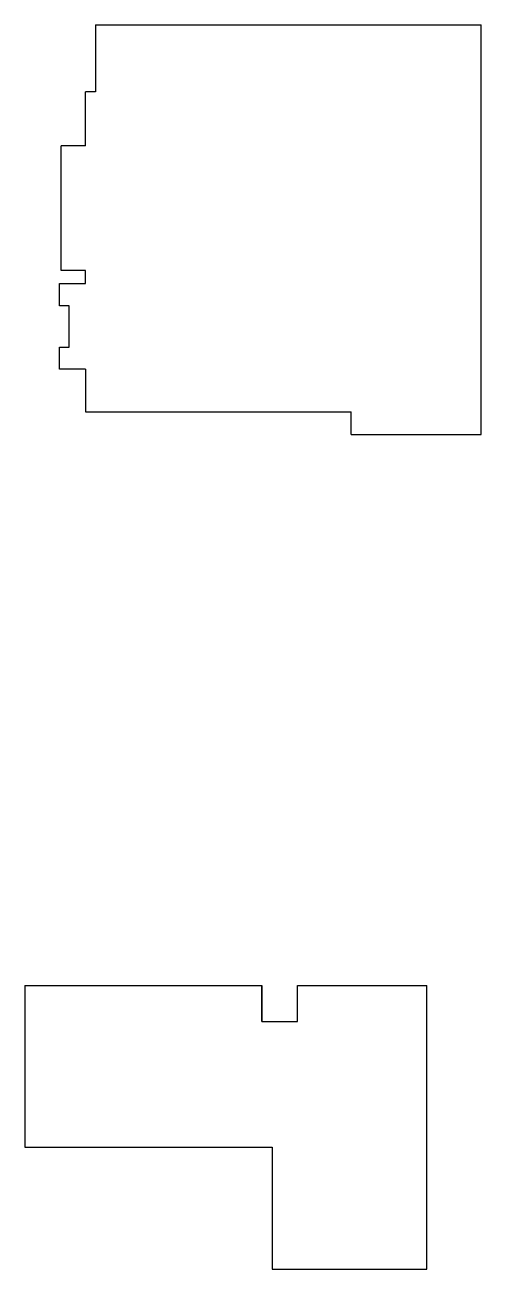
# Model space of a CAD drawing. Header units: inches. Extents: x -343 to 13887, y -13069 to -746.
# Drawn here: x 11072 to 11631, y -12582 to -11057 of the extents above; entities that cross this region are included whole.
import ezdxf

# ---------------------------------------------------------------- set-up
doc = ezdxf.new("R2010")
doc.units = ezdxf.units.IN
doc.header["$LTSCALE"] = 17
doc.header["$MEASUREMENT"] = 0
for name, color, linetype, lineweight in [('25 BOT BAR', 12, 'Continuous', 25), ('DOOR & WIN', 1, 'Continuous', 25), ('OUTLINE', 1, 'Continuous', 25)]:
    doc.layers.add(name, color=color, linetype=linetype, lineweight=lineweight)

msp = doc.modelspace()

# ---------------------------------------------------------------- linework, layer by layer
at = {"layer": '25 BOT BAR'}
for p, q in [((11158.5, -11057.5), (11158.5, -11139.5)), ((11158.5, -11057.5), (11631, -11057.5)), ((11146.5, -11205.5), (11146.5, -11139.5)), ((11158.5, -11139.5), (11146.5, -11139.5)), ((11146.5, -11374.5), (11146.5, -11358.5)), ((11114.5, -11401.5), (11114.5, -11374.5)), ((11114.5, -11374.5), (11146.5, -11374.5)), ((11126.5, -11401.5), (11114.5, -11401.5)), ((11126.5, -11452.5), (11126.5, -11401.5)), ((11114.5, -11479.5), (11114.5, -11452.5)), ((11114.5, -11452.5), (11126.5, -11452.5)), ((11146.5, -11479.5), (11114.5, -11479.5)), ((11146.5, -11479.5), (11146.5, -11531.5)), ((11472, -11559.5), (11472, -11531.5)), ((11072.2, -12234.5), (11072.2, -12432.5)), ((11072.2, -12234.5), (11362.2, -12234.5)), ((11406.2, -12234.5), (11564.6, -12234.5)), ((11072.2, -12432.5), (11375.2, -12432.5)), ((11375.2, -12432.5), (11375.2, -12582)), ((11375.2, -12582), (11564.6, -12582))]:
    msp.add_line(p, q, dxfattribs=at)
msp.add_lwpolyline([(11362.2, -12234.5), (11362.2, -12278.5), (11406.2, -12278.5), (11406.2, -12234.5)], dxfattribs=at)
at = {"layer": 'DOOR & WIN'}
for p, q in [((11631, -11559.5), (11631, -11057.5)), ((11116.5, -11358.5), (11116.5, -11205.5)), ((11146.5, -11531.5), (11472, -11531.5)), ((11472, -11559.5), (11631, -11559.5)), ((11564.6, -12582), (11564.6, -12234.5)), ((11362.2, -12278.5), (11406.2, -12278.5))]:
    msp.add_line(p, q, dxfattribs=at)
at = {"layer": 'OUTLINE'}
for p, q in [((11146.5, -11205.5), (11116.5, -11205.5)), ((11146.5, -11358.5), (11116.5, -11358.5)), ((11362.2, -12278.5), (11362.2, -12234.5)), ((11406.2, -12278.5), (11406.2, -12234.5))]:
    msp.add_line(p, q, dxfattribs=at)

doc.saveas('drawing.dxf')
